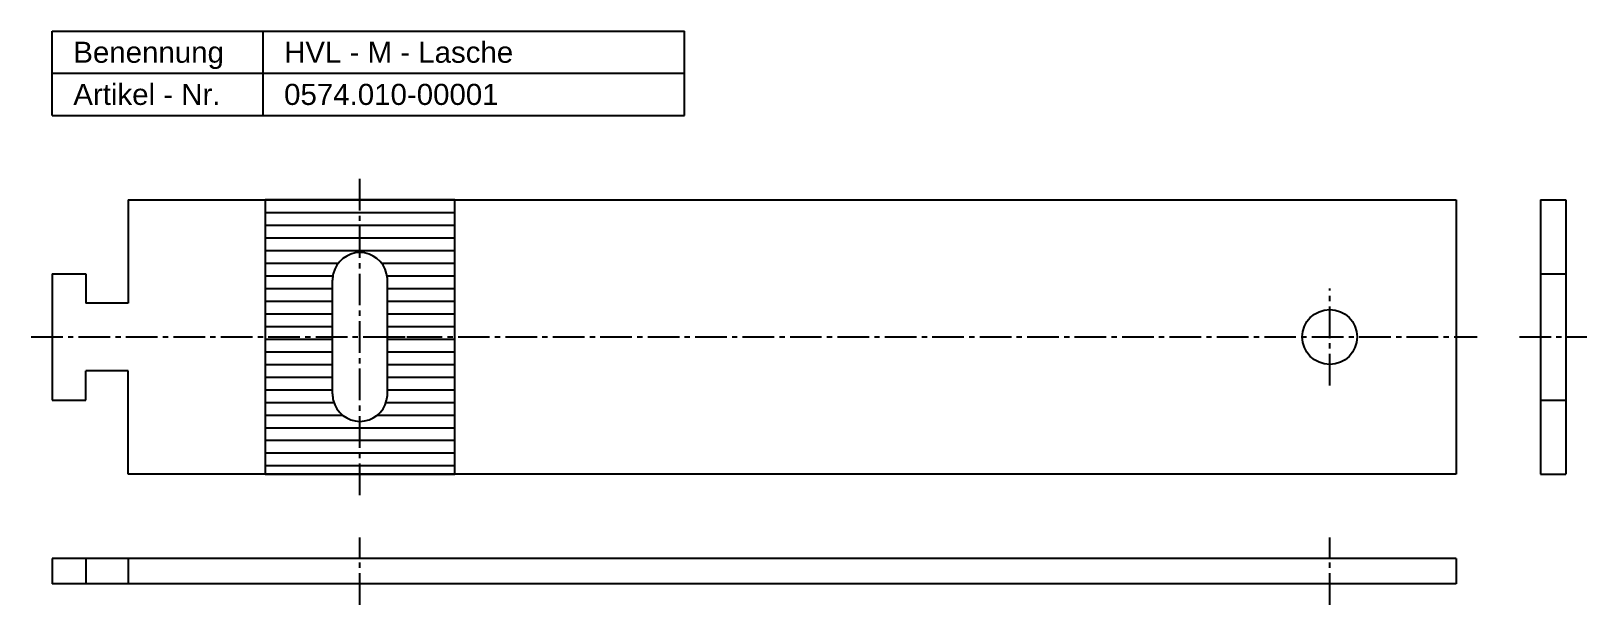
# Model space of a CAD drawing. Header units: millimetres. Extents: x 1672 to 2041, y 1182 to 1318.
import ezdxf

# ---------------------------------------------------------------- set-up
doc = ezdxf.new("R2010")
doc.units = ezdxf.units.MM
doc.header["$LTSCALE"] = 10
doc.linetypes.add('MITTE2', pattern=[1.125, 0.75, -0.125, 0.125, -0.125])
doc.layers.add('Halfen', color=2, linetype='Continuous')
doc.styles.add('ARIAL50', font='ARIAL.TTF', dxfattribs={"height": 5})

msp = doc.modelspace()

# ---------------------------------------------------------------- linework, layer by layer
at = {"layer": 'Halfen'}
for p, q in [((1677.28, 1317.8), (1827.28, 1317.8)), ((1677.28, 1297.8), (1677.28, 1317.8)), ((1727.28, 1297.8), (1727.28, 1317.8)), ((1827.28, 1297.8), (1827.28, 1317.8)), ((1677.28, 1307.8), (1827.28, 1307.8)), ((1677.28, 1297.8), (1827.28, 1297.8)), ((1695.28, 1277.8), (1695.28, 1253.3)), ((1695.28, 1277.8), (2010.28, 1277.8)), ((2010.28, 1277.8), (2010.28, 1212.8)), ((2030.28, 1277.8), (2030.28, 1212.8)), ((2030.28, 1277.8), (2036.28, 1277.8)), ((2036.28, 1277.8), (2036.28, 1212.8)), ((1727.78, 1274.8), (1772.78, 1274.8)), ((1727.78, 1271.8), (1772.78, 1271.8)), ((1727.78, 1268.8), (1772.78, 1268.8)), ((1727.78, 1265.8), (1772.78, 1265.8)), ((1727.78, 1262.8), (1745.16, 1262.8)), ((1755.4, 1262.8), (1772.78, 1262.8)), ((1677.28, 1260.3), (1677.28, 1230.3)), ((1677.28, 1260.3), (1685.28, 1260.3)), ((1685.28, 1260.3), (1685.28, 1253.3)), ((1685.28, 1260.3), (1685.28, 1254.3)), ((1727.78, 1259.8), (1743.86, 1259.8)), ((1743.78, 1231.8), (1743.78, 1258.8)), ((1756.7, 1259.8), (1772.78, 1259.8)), ((1756.78, 1231.8), (1756.78, 1258.8)), ((2030.28, 1260.3), (2036.28, 1260.3)), ((1727.78, 1256.8), (1743.78, 1256.8)), ((1756.78, 1256.8), (1772.78, 1256.8)), ((1695.28, 1253.3), (1685.28, 1253.3)), ((1727.78, 1253.8), (1743.78, 1253.8)), ((1756.78, 1253.8), (1772.78, 1253.8)), ((1727.78, 1250.8), (1743.78, 1250.8)), ((1727.78, 1247.8), (1743.78, 1247.8)), ((1756.78, 1250.8), (1772.78, 1250.8)), ((1756.78, 1247.8), (1772.78, 1247.8)), ((1727.78, 1244.8), (1743.78, 1244.8)), ((1756.78, 1244.8), (1772.78, 1244.8)), ((1727.78, 1241.8), (1743.78, 1241.8)), ((1756.78, 1241.8), (1772.78, 1241.8)), ((1695.28, 1237.3), (1685.28, 1237.3)), ((1685.28, 1230.3), (1685.28, 1237.3)), ((1685.28, 1230.3), (1685.28, 1236.3)), ((1695.28, 1212.8), (1695.28, 1237.3)), ((1727.78, 1238.8), (1743.78, 1238.8)), ((1756.78, 1238.8), (1772.78, 1238.8)), ((1727.78, 1235.8), (1743.78, 1235.8)), ((1727.78, 1232.8), (1743.78, 1232.8)), ((1756.78, 1235.8), (1772.78, 1235.8)), ((1756.78, 1232.8), (1772.78, 1232.8)), ((1677.28, 1230.3), (1685.28, 1230.3)), ((1727.78, 1229.8), (1744.09, 1229.8)), ((1756.46, 1229.8), (1772.78, 1229.8)), ((2030.28, 1230.3), (2036.28, 1230.3)), ((1727.78, 1226.8), (1746.13, 1226.8)), ((1754.43, 1226.8), (1772.78, 1226.8)), ((1727.78, 1223.8), (1772.78, 1223.8)), ((1727.78, 1220.8), (1772.78, 1220.8)), ((1727.78, 1217.8), (1772.78, 1217.8)), ((1727.78, 1214.8), (1772.78, 1214.8)), ((2010.28, 1212.8), (1695.28, 1212.8)), ((2030.28, 1212.8), (2036.28, 1212.8)), ((2010.28, 1192.8), (1677.28, 1192.8)), ((1677.28, 1192.8), (1677.28, 1186.8)), ((1685.28, 1192.8), (1685.28, 1186.8)), ((1695.28, 1192.8), (1695.28, 1186.8)), ((2010.28, 1192.8), (2010.28, 1186.8)), ((2010.28, 1186.8), (1677.28, 1186.8))]:
    msp.add_line(p, q, dxfattribs=at)
at = {"layer": 'Halfen', "color": 1, "linetype": 'MITTE2'}
for p, q in [((1750.28, 1207.8), (1750.28, 1282.8)), ((1980.28, 1233.8), (1980.28, 1256.8)), ((1672.28, 1245.3), (2015.28, 1245.3)), ((1752.68, 1245.3), (1768.68, 1245.3)), ((2025.28, 1245.3), (2041.28, 1245.3)), ((1750.28, 1181.8), (1750.28, 1197.8)), ((1980.28, 1181.8), (1980.28, 1197.8))]:
    msp.add_line(p, q, dxfattribs=at)
at = {"layer": 'Halfen'}
msp.add_lwpolyline([(1727.78, 1212.8), (1772.78, 1212.8), (1772.78, 1277.8), (1727.78, 1277.8)], close=True, dxfattribs=at)
msp.add_circle((1980.28, 1245.3), 6.5, dxfattribs=at)
for centre, start, end in [((1750.28, 1258.8), 13.3424, 166.6576), ((1750.28, 1258.8), 166.6576, 180), ((1750.28, 1258.8), 0, 13.3424), ((1750.28, 1231.8), 180, 193.3424), ((1750.28, 1231.8), 193.3424, 346.6576), ((1750.28, 1231.8), 346.6576, 0)]:
    msp.add_arc(centre, 6.5, start, end, dxfattribs=at)

# ---------------------------------------------------------------- texts
at = {"layer": 'Halfen', "style": 'ARIAL50'}
for s, p in [('Benennung', (1682.28, 1310.3)), ('HVL - M - Lasche', (1732.28, 1310.3)), ('Artikel - Nr.', (1682.28, 1300.3)), ('0574.010-00001', (1732.28, 1300.3))]:
    msp.add_text(s, height=5, dxfattribs=at).set_placement(p)

doc.saveas('drawing.dxf')
